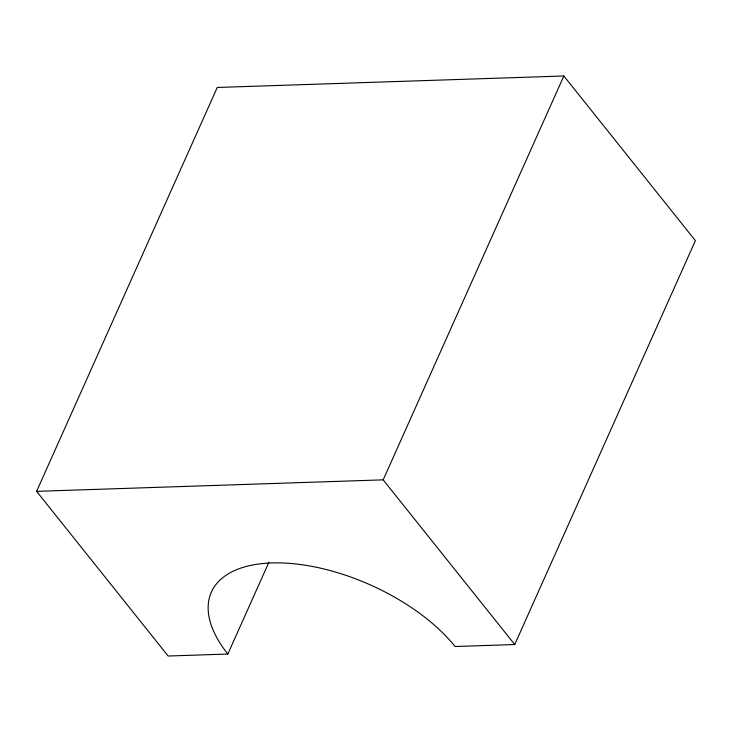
<?xml version="1.0" encoding="UTF-8"?>
<svg xmlns="http://www.w3.org/2000/svg" width="732" height="732" viewBox="0 0 732 732"><rect width="100%" height="100%" fill="white"/><g stroke="black" fill="none" stroke-linecap="round" stroke-linejoin="round"><path stroke-width="1.1" d="M36.6 491.346L217.258 87.465L563.85 75.982L695.4 240.654L514.742 644.535L455.048 646.512A142.502 71.471 24.1 0 0 271.682 562.945A142.502 71.471 24.1 0 0 227.844 654.042L168.15 656.018L36.6 491.346L383.184 479.853L514.742 644.535M227.844 654.042L268.928 562.203M383.184 479.853L563.85 75.982"/></g></svg>
